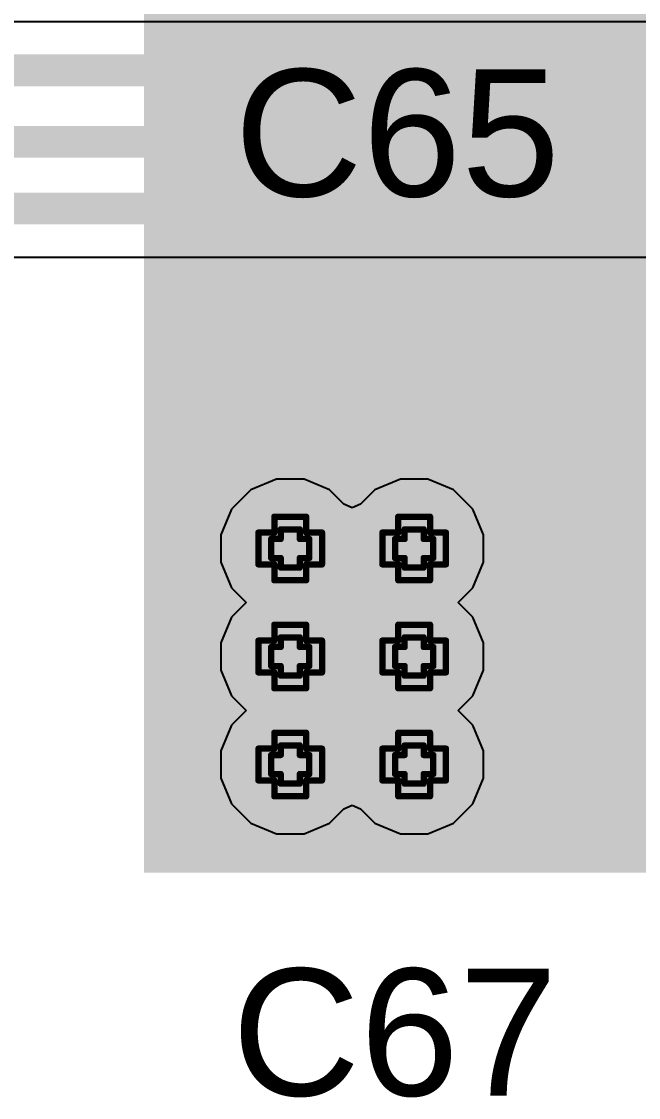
# Model space of a CAD drawing. Header units: inches. Extents: x -4 to 5258, y -4 to 5281.
# Drawn here: x 75.71 to 80.64, y 59.42 to 68.02 of the extents above; entities that cross this region are included whole.
import ezdxf

# ---------------------------------------------------------------- set-up
doc = ezdxf.new("R2010")
doc.units = ezdxf.units.IN
for name, color, linetype in [('Bottom Layer', 5, 'Continuous'), ('Bottom Solder', 6, 'Continuous'), ('Drill Drawing', 1, 'Continuous'), ('Layer 1', 16, 'Continuous'), ('Layer 2', 76, 'Continuous'), ('Top Layer', 1, 'Continuous'), ('Top Overlay', 2, 'Continuous'), ('Top Paste', 8, 'Continuous'), ('Top Solder', 216, 'Continuous'), ('Via Holes', 16, 'Continuous')]:
    doc.layers.add(name, color=color, linetype=linetype)
doc.styles.add('Arial', font='', dxfattribs={"height": 0.2})
doc.styles.get('Arial').set_extended_font_data('Arial')

# ---------------------------------------------------------------- blocks, each defined once
blk = doc.blocks.new('SVZ1VM101E09E00RAXXX_244')
at = {"layer": 'Top Layer'}
blk.add_hatch(color=1, dxfattribs=at).paths.add_polyline_path([(0.92, 0.6), (4.42, 0.6), (4.42, -0.6), (0.92, -0.6)])
at = {"layer": 'Top Paste'}
blk.add_hatch(color=8, dxfattribs=at).paths.add_polyline_path([(0.92, 0.6), (4.42, 0.6), (4.42, -0.6), (0.92, -0.6)])
at = {"layer": 'Top Solder'}
blk.add_hatch(color=216, dxfattribs=at).paths.add_polyline_path([(0.8692, 0.6508), (4.4708, 0.6508), (4.4708, -0.6508), (0.8692, -0.6508)])

msp = doc.modelspace()

# ---------------------------------------------------------------- hatches: boundary and pattern name
at = {"layer": 'Bottom Layer'}
h = msp.add_hatch(color=5, dxfattribs=at)
edge = h.paths.add_edge_path()
edge.add_arc((77.8594, 63.8065), 0.3, 0, 360)
h = msp.add_hatch(color=5, dxfattribs=at)
edge = h.paths.add_edge_path()
edge.add_arc((78.85, 63.8065), 0.3, 0, 360)
h = msp.add_hatch(color=5, dxfattribs=at)
edge = h.paths.add_edge_path()
edge.add_arc((77.8594, 62.9429), 0.3, 0, 360)
h = msp.add_hatch(color=5, dxfattribs=at)
edge = h.paths.add_edge_path()
edge.add_arc((78.85, 62.9429), 0.3, 0, 360)
h = msp.add_hatch(color=5, dxfattribs=at)
edge = h.paths.add_edge_path()
edge.add_arc((77.8594, 62.0793), 0.3, 0, 360)
h = msp.add_hatch(color=5, dxfattribs=at)
edge = h.paths.add_edge_path()
edge.add_arc((78.85, 62.0793), 0.3, 0, 360)
at = {"layer": 'Bottom Solder'}
h = msp.add_hatch(color=6, dxfattribs=at)
edge = h.paths.add_edge_path()
edge.add_arc((77.8594, 63.8065), 0.4016, 0, 360)
h = msp.add_hatch(color=6, dxfattribs=at)
edge = h.paths.add_edge_path()
edge.add_arc((78.85, 63.8065), 0.4016, 0, 360)
h = msp.add_hatch(color=6, dxfattribs=at)
edge = h.paths.add_edge_path()
edge.add_arc((77.8594, 62.9429), 0.4016, 0, 360)
h = msp.add_hatch(color=6, dxfattribs=at)
edge = h.paths.add_edge_path()
edge.add_arc((78.85, 62.9429), 0.4016, 0, 360)
h = msp.add_hatch(color=6, dxfattribs=at)
edge = h.paths.add_edge_path()
edge.add_arc((77.8594, 62.0793), 0.4016, 0, 360)
h = msp.add_hatch(color=6, dxfattribs=at)
edge = h.paths.add_edge_path()
edge.add_arc((78.85, 62.0793), 0.4016, 0, 360)
at = {"layer": 'Layer 1'}
h = msp.add_hatch(color=16, dxfattribs=at)
edge = h.paths.add_edge_path()
edge.add_arc((77.8594, 63.8065), 0.3, 0, 360)
h = msp.add_hatch(color=16, dxfattribs=at)
edge = h.paths.add_edge_path()
edge.add_arc((78.85, 63.8065), 0.3, 0, 360)
h = msp.add_hatch(color=16, dxfattribs=at)
edge = h.paths.add_edge_path()
edge.add_arc((77.8594, 62.9429), 0.3, 0, 360)
h = msp.add_hatch(color=16, dxfattribs=at)
edge = h.paths.add_edge_path()
edge.add_arc((78.85, 62.9429), 0.3, 0, 360)
h = msp.add_hatch(color=16, dxfattribs=at)
edge = h.paths.add_edge_path()
edge.add_arc((77.8594, 62.0793), 0.3, 0, 360)
h = msp.add_hatch(color=16, dxfattribs=at)
edge = h.paths.add_edge_path()
edge.add_arc((78.85, 62.0793), 0.3, 0, 360)
at = {"layer": 'Layer 2'}
h = msp.add_hatch(color=76, dxfattribs=at)
edge = h.paths.add_edge_path()
edge.add_arc((77.8594, 63.8065), 0.3, 0, 360)
h = msp.add_hatch(color=76, dxfattribs=at)
edge = h.paths.add_edge_path()
edge.add_arc((78.85, 63.8065), 0.3, 0, 360)
h = msp.add_hatch(color=76, dxfattribs=at)
edge = h.paths.add_edge_path()
edge.add_arc((77.8594, 62.9429), 0.3, 0, 360)
h = msp.add_hatch(color=76, dxfattribs=at)
edge = h.paths.add_edge_path()
edge.add_arc((78.85, 62.9429), 0.3, 0, 360)
h = msp.add_hatch(color=76, dxfattribs=at)
edge = h.paths.add_edge_path()
edge.add_arc((77.8594, 62.0793), 0.3, 0, 360)
h = msp.add_hatch(color=76, dxfattribs=at)
edge = h.paths.add_edge_path()
edge.add_arc((78.85, 62.0793), 0.3, 0, 360)
at = {"layer": 'Top Layer'}
msp.add_hatch(color=1, dxfattribs=at).paths.add_polyline_path([(76.691, 61.2157), (83.8594, 61.2157), (83.8594, 70.5349), (76.691, 70.5349)])
h = msp.add_hatch(color=1, dxfattribs=at)
edge = h.paths.add_edge_path()
edge.add_arc((77.8594, 63.8065), 0.3, 0, 360)
h = msp.add_hatch(color=1, dxfattribs=at)
edge = h.paths.add_edge_path()
edge.add_arc((78.85, 63.8065), 0.3, 0, 360)
h = msp.add_hatch(color=1, dxfattribs=at)
edge = h.paths.add_edge_path()
edge.add_arc((77.8594, 62.9429), 0.3, 0, 360)
h = msp.add_hatch(color=1, dxfattribs=at)
edge = h.paths.add_edge_path()
edge.add_arc((78.85, 62.9429), 0.3, 0, 360)
h = msp.add_hatch(color=1, dxfattribs=at)
edge = h.paths.add_edge_path()
edge.add_arc((77.8594, 62.0793), 0.3, 0, 360)
h = msp.add_hatch(color=1, dxfattribs=at)
edge = h.paths.add_edge_path()
edge.add_arc((78.85, 62.0793), 0.3, 0, 360)
at = {"layer": 'Top Solder'}
h = msp.add_hatch(color=216, dxfattribs=at)
edge = h.paths.add_edge_path()
edge.add_arc((77.8594, 63.8065), 0.4016, 0, 360)
h = msp.add_hatch(color=216, dxfattribs=at)
edge = h.paths.add_edge_path()
edge.add_arc((78.85, 63.8065), 0.4016, 0, 360)
h = msp.add_hatch(color=216, dxfattribs=at)
edge = h.paths.add_edge_path()
edge.add_arc((77.8594, 62.9429), 0.4016, 0, 360)
h = msp.add_hatch(color=216, dxfattribs=at)
edge = h.paths.add_edge_path()
edge.add_arc((78.85, 62.9429), 0.4016, 0, 360)
h = msp.add_hatch(color=216, dxfattribs=at)
edge = h.paths.add_edge_path()
edge.add_arc((77.8594, 62.0793), 0.4016, 0, 360)
h = msp.add_hatch(color=216, dxfattribs=at)
edge = h.paths.add_edge_path()
edge.add_arc((78.85, 62.0793), 0.4016, 0, 360)
at = {"layer": 'Via Holes'}
h = msp.add_hatch(color=7, dxfattribs=at)
edge = h.paths.add_edge_path()
edge.add_arc((77.8594, 63.8065), 0.15, 0, 360)
h = msp.add_hatch(color=7, dxfattribs=at)
edge = h.paths.add_edge_path()
edge.add_arc((78.85, 63.8065), 0.15, 0, 360)
h = msp.add_hatch(color=7, dxfattribs=at)
edge = h.paths.add_edge_path()
edge.add_arc((77.8594, 62.9429), 0.15, 0, 360)
h = msp.add_hatch(color=7, dxfattribs=at)
edge = h.paths.add_edge_path()
edge.add_arc((78.85, 62.9429), 0.15, 0, 360)
h = msp.add_hatch(color=7, dxfattribs=at)
edge = h.paths.add_edge_path()
edge.add_arc((77.8594, 62.0793), 0.15, 0, 360)
h = msp.add_hatch(color=7, dxfattribs=at)
edge = h.paths.add_edge_path()
edge.add_arc((78.85, 62.0793), 0.15, 0, 360)

# ---------------------------------------------------------------- linework, layer by layer
at = {"layer": 'Drill Drawing'}
for points in [[(77.7324, 63.9335, 0.0508, 0.0508, 0), (77.7324, 64.0605, 0.0508, 0.0508, 0)], [(77.7324, 64.0605, 0.0508, 0.0508, 0), (77.9864, 64.0605, 0.0508, 0.0508, 0)], [(77.9864, 63.9335, 0.0508, 0.0508, 0), (77.9864, 64.0605, 0.0508, 0.0508, 0)], [(78.723, 63.9335, 0.0508, 0.0508, 0), (78.723, 64.0605, 0.0508, 0.0508, 0)], [(78.723, 64.0605, 0.0508, 0.0508, 0), (78.977, 64.0605, 0.0508, 0.0508, 0)], [(78.977, 63.9335, 0.0508, 0.0508, 0), (78.977, 64.0605, 0.0508, 0.0508, 0)], [(77.6054, 63.6795, 0.0508, 0.0508, 0), (77.6054, 63.9335, 0.0508, 0.0508, 0)], [(77.6054, 63.9335, 0.0508, 0.0508, 0), (77.7324, 63.9335, 0.0508, 0.0508, 0)], [(77.7832, 63.8827, 0.0508, 0.0508, 0), (77.7832, 63.9589, 0.0508, 0.0508, 0)], [(77.7832, 63.9589, 0.0508, 0.0508, 0), (77.9356, 63.9589, 0.0508, 0.0508, 0)], [(77.9356, 63.8827, 0.0508, 0.0508, 0), (77.9356, 63.9589, 0.0508, 0.0508, 0)], [(77.9864, 63.9335, 0.0508, 0.0508, 0), (78.1134, 63.9335, 0.0508, 0.0508, 0)], [(78.1134, 63.6795, 0.0508, 0.0508, 0), (78.1134, 63.9335, 0.0508, 0.0508, 0)], [(78.596, 63.6795, 0.0508, 0.0508, 0), (78.596, 63.9335, 0.0508, 0.0508, 0)], [(78.596, 63.9335, 0.0508, 0.0508, 0), (78.723, 63.9335, 0.0508, 0.0508, 0)], [(78.7738, 63.8827, 0.0508, 0.0508, 0), (78.7738, 63.9589, 0.0508, 0.0508, 0)], [(78.7738, 63.9589, 0.0508, 0.0508, 0), (78.9262, 63.9589, 0.0508, 0.0508, 0)], [(78.9262, 63.8827, 0.0508, 0.0508, 0), (78.9262, 63.9589, 0.0508, 0.0508, 0)], [(78.977, 63.9335, 0.0508, 0.0508, 0), (79.104, 63.9335, 0.0508, 0.0508, 0)], [(79.104, 63.6795, 0.0508, 0.0508, 0), (79.104, 63.9335, 0.0508, 0.0508, 0)], [(77.707, 63.7303, 0.0508, 0.0508, 0), (77.707, 63.8827, 0.0508, 0.0508, 0)], [(77.707, 63.8827, 0.0508, 0.0508, 0), (77.7832, 63.8827, 0.0508, 0.0508, 0)], [(77.9356, 63.8827, 0.0508, 0.0508, 0), (78.0118, 63.8827, 0.0508, 0.0508, 0)], [(78.0118, 63.7303, 0.0508, 0.0508, 0), (78.0118, 63.8827, 0.0508, 0.0508, 0)], [(78.6976, 63.7303, 0.0508, 0.0508, 0), (78.6976, 63.8827, 0.0508, 0.0508, 0)], [(78.6976, 63.8827, 0.0508, 0.0508, 0), (78.7738, 63.8827, 0.0508, 0.0508, 0)], [(78.9262, 63.8827, 0.0508, 0.0508, 0), (79.0024, 63.8827, 0.0508, 0.0508, 0)], [(79.0024, 63.7303, 0.0508, 0.0508, 0), (79.0024, 63.8827, 0.0508, 0.0508, 0)], [(77.707, 63.7303, 0.0508, 0.0508, 0), (77.7832, 63.7303, 0.0508, 0.0508, 0)], [(77.7832, 63.6541, 0.0508, 0.0508, 0), (77.7832, 63.7303, 0.0508, 0.0508, 0)], [(77.9356, 63.7303, 0.0508, 0.0508, 0), (78.0118, 63.7303, 0.0508, 0.0508, 0)], [(77.9356, 63.6541, 0.0508, 0.0508, 0), (77.9356, 63.7303, 0.0508, 0.0508, 0)], [(78.6976, 63.7303, 0.0508, 0.0508, 0), (78.7738, 63.7303, 0.0508, 0.0508, 0)], [(78.7738, 63.6541, 0.0508, 0.0508, 0), (78.7738, 63.7303, 0.0508, 0.0508, 0)], [(78.9262, 63.7303, 0.0508, 0.0508, 0), (79.0024, 63.7303, 0.0508, 0.0508, 0)], [(78.9262, 63.6541, 0.0508, 0.0508, 0), (78.9262, 63.7303, 0.0508, 0.0508, 0)], [(77.6054, 63.6795, 0.0508, 0.0508, 0), (77.7324, 63.6795, 0.0508, 0.0508, 0)], [(77.7324, 63.5525, 0.0508, 0.0508, 0), (77.7324, 63.6795, 0.0508, 0.0508, 0)], [(77.7832, 63.6541, 0.0508, 0.0508, 0), (77.9356, 63.6541, 0.0508, 0.0508, 0)], [(77.9864, 63.6795, 0.0508, 0.0508, 0), (78.1134, 63.6795, 0.0508, 0.0508, 0)], [(77.9864, 63.5525, 0.0508, 0.0508, 0), (77.9864, 63.6795, 0.0508, 0.0508, 0)], [(78.596, 63.6795, 0.0508, 0.0508, 0), (78.723, 63.6795, 0.0508, 0.0508, 0)], [(78.723, 63.5525, 0.0508, 0.0508, 0), (78.723, 63.6795, 0.0508, 0.0508, 0)], [(78.7738, 63.6541, 0.0508, 0.0508, 0), (78.9262, 63.6541, 0.0508, 0.0508, 0)], [(78.977, 63.6795, 0.0508, 0.0508, 0), (79.104, 63.6795, 0.0508, 0.0508, 0)], [(78.977, 63.5525, 0.0508, 0.0508, 0), (78.977, 63.6795, 0.0508, 0.0508, 0)], [(77.7324, 63.5525, 0.0508, 0.0508, 0), (77.9864, 63.5525, 0.0508, 0.0508, 0)], [(78.723, 63.5525, 0.0508, 0.0508, 0), (78.977, 63.5525, 0.0508, 0.0508, 0)], [(77.7324, 63.0699, 0.0508, 0.0508, 0), (77.7324, 63.1969, 0.0508, 0.0508, 0)], [(77.7324, 63.1969, 0.0508, 0.0508, 0), (77.9864, 63.1969, 0.0508, 0.0508, 0)], [(77.9864, 63.0699, 0.0508, 0.0508, 0), (77.9864, 63.1969, 0.0508, 0.0508, 0)], [(78.723, 63.0699, 0.0508, 0.0508, 0), (78.723, 63.1969, 0.0508, 0.0508, 0)], [(78.723, 63.1969, 0.0508, 0.0508, 0), (78.977, 63.1969, 0.0508, 0.0508, 0)], [(78.977, 63.0699, 0.0508, 0.0508, 0), (78.977, 63.1969, 0.0508, 0.0508, 0)], [(77.6054, 62.8159, 0.0508, 0.0508, 0), (77.6054, 63.0699, 0.0508, 0.0508, 0)], [(77.6054, 63.0699, 0.0508, 0.0508, 0), (77.7324, 63.0699, 0.0508, 0.0508, 0)], [(77.7832, 63.0191, 0.0508, 0.0508, 0), (77.7832, 63.0953, 0.0508, 0.0508, 0)], [(77.7832, 63.0953, 0.0508, 0.0508, 0), (77.9356, 63.0953, 0.0508, 0.0508, 0)], [(77.9356, 63.0191, 0.0508, 0.0508, 0), (77.9356, 63.0953, 0.0508, 0.0508, 0)], [(77.9864, 63.0699, 0.0508, 0.0508, 0), (78.1134, 63.0699, 0.0508, 0.0508, 0)], [(78.1134, 62.8159, 0.0508, 0.0508, 0), (78.1134, 63.0699, 0.0508, 0.0508, 0)], [(78.596, 62.8159, 0.0508, 0.0508, 0), (78.596, 63.0699, 0.0508, 0.0508, 0)], [(78.596, 63.0699, 0.0508, 0.0508, 0), (78.723, 63.0699, 0.0508, 0.0508, 0)], [(78.7738, 63.0191, 0.0508, 0.0508, 0), (78.7738, 63.0953, 0.0508, 0.0508, 0)], [(78.7738, 63.0953, 0.0508, 0.0508, 0), (78.9262, 63.0953, 0.0508, 0.0508, 0)], [(78.9262, 63.0191, 0.0508, 0.0508, 0), (78.9262, 63.0953, 0.0508, 0.0508, 0)], [(78.977, 63.0699, 0.0508, 0.0508, 0), (79.104, 63.0699, 0.0508, 0.0508, 0)], [(79.104, 62.8159, 0.0508, 0.0508, 0), (79.104, 63.0699, 0.0508, 0.0508, 0)], [(77.707, 62.8667, 0.0508, 0.0508, 0), (77.707, 63.0191, 0.0508, 0.0508, 0)], [(77.707, 63.0191, 0.0508, 0.0508, 0), (77.7832, 63.0191, 0.0508, 0.0508, 0)], [(77.9356, 63.0191, 0.0508, 0.0508, 0), (78.0118, 63.0191, 0.0508, 0.0508, 0)], [(78.0118, 62.8667, 0.0508, 0.0508, 0), (78.0118, 63.0191, 0.0508, 0.0508, 0)], [(78.6976, 62.8667, 0.0508, 0.0508, 0), (78.6976, 63.0191, 0.0508, 0.0508, 0)], [(78.6976, 63.0191, 0.0508, 0.0508, 0), (78.7738, 63.0191, 0.0508, 0.0508, 0)], [(78.9262, 63.0191, 0.0508, 0.0508, 0), (79.0024, 63.0191, 0.0508, 0.0508, 0)], [(79.0024, 62.8667, 0.0508, 0.0508, 0), (79.0024, 63.0191, 0.0508, 0.0508, 0)], [(77.707, 62.8667, 0.0508, 0.0508, 0), (77.7832, 62.8667, 0.0508, 0.0508, 0)], [(77.7832, 62.7905, 0.0508, 0.0508, 0), (77.7832, 62.8667, 0.0508, 0.0508, 0)], [(77.9356, 62.8667, 0.0508, 0.0508, 0), (78.0118, 62.8667, 0.0508, 0.0508, 0)], [(77.9356, 62.7905, 0.0508, 0.0508, 0), (77.9356, 62.8667, 0.0508, 0.0508, 0)], [(78.6976, 62.8667, 0.0508, 0.0508, 0), (78.7738, 62.8667, 0.0508, 0.0508, 0)], [(78.7738, 62.7905, 0.0508, 0.0508, 0), (78.7738, 62.8667, 0.0508, 0.0508, 0)], [(78.9262, 62.8667, 0.0508, 0.0508, 0), (79.0024, 62.8667, 0.0508, 0.0508, 0)], [(78.9262, 62.7905, 0.0508, 0.0508, 0), (78.9262, 62.8667, 0.0508, 0.0508, 0)], [(77.6054, 62.8159, 0.0508, 0.0508, 0), (77.7324, 62.8159, 0.0508, 0.0508, 0)], [(77.7324, 62.6889, 0.0508, 0.0508, 0), (77.7324, 62.8159, 0.0508, 0.0508, 0)], [(77.7832, 62.7905, 0.0508, 0.0508, 0), (77.9356, 62.7905, 0.0508, 0.0508, 0)], [(77.9864, 62.8159, 0.0508, 0.0508, 0), (78.1134, 62.8159, 0.0508, 0.0508, 0)], [(77.9864, 62.6889, 0.0508, 0.0508, 0), (77.9864, 62.8159, 0.0508, 0.0508, 0)], [(78.596, 62.8159, 0.0508, 0.0508, 0), (78.723, 62.8159, 0.0508, 0.0508, 0)], [(78.723, 62.6889, 0.0508, 0.0508, 0), (78.723, 62.8159, 0.0508, 0.0508, 0)], [(78.7738, 62.7905, 0.0508, 0.0508, 0), (78.9262, 62.7905, 0.0508, 0.0508, 0)], [(78.977, 62.8159, 0.0508, 0.0508, 0), (79.104, 62.8159, 0.0508, 0.0508, 0)], [(78.977, 62.6889, 0.0508, 0.0508, 0), (78.977, 62.8159, 0.0508, 0.0508, 0)], [(77.7324, 62.6889, 0.0508, 0.0508, 0), (77.9864, 62.6889, 0.0508, 0.0508, 0)], [(78.723, 62.6889, 0.0508, 0.0508, 0), (78.977, 62.6889, 0.0508, 0.0508, 0)], [(77.7324, 62.2063, 0.0508, 0.0508, 0), (77.7324, 62.3333, 0.0508, 0.0508, 0)], [(77.7324, 62.3333, 0.0508, 0.0508, 0), (77.9864, 62.3333, 0.0508, 0.0508, 0)], [(77.9864, 62.2063, 0.0508, 0.0508, 0), (77.9864, 62.3333, 0.0508, 0.0508, 0)], [(78.723, 62.2063, 0.0508, 0.0508, 0), (78.723, 62.3333, 0.0508, 0.0508, 0)], [(78.723, 62.3333, 0.0508, 0.0508, 0), (78.977, 62.3333, 0.0508, 0.0508, 0)], [(78.977, 62.2063, 0.0508, 0.0508, 0), (78.977, 62.3333, 0.0508, 0.0508, 0)], [(77.6054, 61.9523, 0.0508, 0.0508, 0), (77.6054, 62.2063, 0.0508, 0.0508, 0)], [(77.6054, 62.2063, 0.0508, 0.0508, 0), (77.7324, 62.2063, 0.0508, 0.0508, 0)], [(77.7832, 62.1555, 0.0508, 0.0508, 0), (77.7832, 62.2317, 0.0508, 0.0508, 0)], [(77.7832, 62.2317, 0.0508, 0.0508, 0), (77.9356, 62.2317, 0.0508, 0.0508, 0)], [(77.9356, 62.1555, 0.0508, 0.0508, 0), (77.9356, 62.2317, 0.0508, 0.0508, 0)], [(77.9864, 62.2063, 0.0508, 0.0508, 0), (78.1134, 62.2063, 0.0508, 0.0508, 0)], [(78.1134, 61.9523, 0.0508, 0.0508, 0), (78.1134, 62.2063, 0.0508, 0.0508, 0)], [(78.596, 61.9523, 0.0508, 0.0508, 0), (78.596, 62.2063, 0.0508, 0.0508, 0)], [(78.596, 62.2063, 0.0508, 0.0508, 0), (78.723, 62.2063, 0.0508, 0.0508, 0)], [(78.7738, 62.1555, 0.0508, 0.0508, 0), (78.7738, 62.2317, 0.0508, 0.0508, 0)], [(78.7738, 62.2317, 0.0508, 0.0508, 0), (78.9262, 62.2317, 0.0508, 0.0508, 0)], [(78.9262, 62.1555, 0.0508, 0.0508, 0), (78.9262, 62.2317, 0.0508, 0.0508, 0)], [(78.977, 62.2063, 0.0508, 0.0508, 0), (79.104, 62.2063, 0.0508, 0.0508, 0)], [(79.104, 61.9523, 0.0508, 0.0508, 0), (79.104, 62.2063, 0.0508, 0.0508, 0)], [(77.707, 62.0031, 0.0508, 0.0508, 0), (77.707, 62.1555, 0.0508, 0.0508, 0)], [(77.707, 62.1555, 0.0508, 0.0508, 0), (77.7832, 62.1555, 0.0508, 0.0508, 0)], [(77.9356, 62.1555, 0.0508, 0.0508, 0), (78.0118, 62.1555, 0.0508, 0.0508, 0)], [(78.0118, 62.0031, 0.0508, 0.0508, 0), (78.0118, 62.1555, 0.0508, 0.0508, 0)], [(78.6976, 62.0031, 0.0508, 0.0508, 0), (78.6976, 62.1555, 0.0508, 0.0508, 0)], [(78.6976, 62.1555, 0.0508, 0.0508, 0), (78.7738, 62.1555, 0.0508, 0.0508, 0)], [(78.9262, 62.1555, 0.0508, 0.0508, 0), (79.0024, 62.1555, 0.0508, 0.0508, 0)], [(79.0024, 62.0031, 0.0508, 0.0508, 0), (79.0024, 62.1555, 0.0508, 0.0508, 0)], [(77.707, 62.0031, 0.0508, 0.0508, 0), (77.7832, 62.0031, 0.0508, 0.0508, 0)], [(77.7832, 61.9269, 0.0508, 0.0508, 0), (77.7832, 62.0031, 0.0508, 0.0508, 0)], [(77.9356, 62.0031, 0.0508, 0.0508, 0), (78.0118, 62.0031, 0.0508, 0.0508, 0)], [(77.9356, 61.9269, 0.0508, 0.0508, 0), (77.9356, 62.0031, 0.0508, 0.0508, 0)], [(78.6976, 62.0031, 0.0508, 0.0508, 0), (78.7738, 62.0031, 0.0508, 0.0508, 0)], [(78.7738, 61.9269, 0.0508, 0.0508, 0), (78.7738, 62.0031, 0.0508, 0.0508, 0)], [(78.9262, 62.0031, 0.0508, 0.0508, 0), (79.0024, 62.0031, 0.0508, 0.0508, 0)], [(78.9262, 61.9269, 0.0508, 0.0508, 0), (78.9262, 62.0031, 0.0508, 0.0508, 0)], [(77.6054, 61.9523, 0.0508, 0.0508, 0), (77.7324, 61.9523, 0.0508, 0.0508, 0)], [(77.7324, 61.8253, 0.0508, 0.0508, 0), (77.7324, 61.9523, 0.0508, 0.0508, 0)], [(77.7832, 61.9269, 0.0508, 0.0508, 0), (77.9356, 61.9269, 0.0508, 0.0508, 0)], [(77.9864, 61.9523, 0.0508, 0.0508, 0), (78.1134, 61.9523, 0.0508, 0.0508, 0)], [(77.9864, 61.8253, 0.0508, 0.0508, 0), (77.9864, 61.9523, 0.0508, 0.0508, 0)], [(78.596, 61.9523, 0.0508, 0.0508, 0), (78.723, 61.9523, 0.0508, 0.0508, 0)], [(78.723, 61.8253, 0.0508, 0.0508, 0), (78.723, 61.9523, 0.0508, 0.0508, 0)], [(78.7738, 61.9269, 0.0508, 0.0508, 0), (78.9262, 61.9269, 0.0508, 0.0508, 0)], [(78.977, 61.9523, 0.0508, 0.0508, 0), (79.104, 61.9523, 0.0508, 0.0508, 0)], [(78.977, 61.8253, 0.0508, 0.0508, 0), (78.977, 61.9523, 0.0508, 0.0508, 0)], [(77.7324, 61.8253, 0.0508, 0.0508, 0), (77.9864, 61.8253, 0.0508, 0.0508, 0)], [(78.723, 61.8253, 0.0508, 0.0508, 0), (78.977, 61.8253, 0.0508, 0.0508, 0)]]:
    msp.add_lwpolyline(points, format="xyseb", dxfattribs=at)
for points in [[(77.7197, 64.0605, 0.0254, 0.0254, 1), (77.7451, 64.0605, 0.0254, 0.0254, 1)], [(77.7197, 64.0605, 0.0254, 0.0254, 1), (77.7451, 64.0605, 0.0254, 0.0254, 1)], [(77.9737, 64.0605, 0.0254, 0.0254, 1), (77.9991, 64.0605, 0.0254, 0.0254, 1)], [(77.9737, 64.0605, 0.0254, 0.0254, 1), (77.9991, 64.0605, 0.0254, 0.0254, 1)], [(78.7103, 64.0605, 0.0254, 0.0254, 1), (78.7357, 64.0605, 0.0254, 0.0254, 1)], [(78.7103, 64.0605, 0.0254, 0.0254, 1), (78.7357, 64.0605, 0.0254, 0.0254, 1)], [(78.9643, 64.0605, 0.0254, 0.0254, 1), (78.9897, 64.0605, 0.0254, 0.0254, 1)], [(78.9643, 64.0605, 0.0254, 0.0254, 1), (78.9897, 64.0605, 0.0254, 0.0254, 1)], [(77.5927, 63.9335, 0.0254, 0.0254, 1), (77.6181, 63.9335, 0.0254, 0.0254, 1)], [(77.5927, 63.9335, 0.0254, 0.0254, 1), (77.6181, 63.9335, 0.0254, 0.0254, 1)], [(77.7197, 63.9335, 0.0254, 0.0254, 1), (77.7451, 63.9335, 0.0254, 0.0254, 1)], [(77.7197, 63.9335, 0.0254, 0.0254, 1), (77.7451, 63.9335, 0.0254, 0.0254, 1)], [(77.7705, 63.9589, 0.0254, 0.0254, 1), (77.7959, 63.9589, 0.0254, 0.0254, 1)], [(77.7705, 63.9589, 0.0254, 0.0254, 1), (77.7959, 63.9589, 0.0254, 0.0254, 1)], [(77.9229, 63.9589, 0.0254, 0.0254, 1), (77.9483, 63.9589, 0.0254, 0.0254, 1)], [(77.9229, 63.9589, 0.0254, 0.0254, 1), (77.9483, 63.9589, 0.0254, 0.0254, 1)], [(77.9737, 63.9335, 0.0254, 0.0254, 1), (77.9991, 63.9335, 0.0254, 0.0254, 1)], [(77.9737, 63.9335, 0.0254, 0.0254, 1), (77.9991, 63.9335, 0.0254, 0.0254, 1)], [(78.1007, 63.9335, 0.0254, 0.0254, 1), (78.1261, 63.9335, 0.0254, 0.0254, 1)], [(78.1007, 63.9335, 0.0254, 0.0254, 1), (78.1261, 63.9335, 0.0254, 0.0254, 1)], [(78.5833, 63.9335, 0.0254, 0.0254, 1), (78.6087, 63.9335, 0.0254, 0.0254, 1)], [(78.5833, 63.9335, 0.0254, 0.0254, 1), (78.6087, 63.9335, 0.0254, 0.0254, 1)], [(78.7103, 63.9335, 0.0254, 0.0254, 1), (78.7357, 63.9335, 0.0254, 0.0254, 1)], [(78.7103, 63.9335, 0.0254, 0.0254, 1), (78.7357, 63.9335, 0.0254, 0.0254, 1)], [(78.7611, 63.9589, 0.0254, 0.0254, 1), (78.7865, 63.9589, 0.0254, 0.0254, 1)], [(78.7611, 63.9589, 0.0254, 0.0254, 1), (78.7865, 63.9589, 0.0254, 0.0254, 1)], [(78.9135, 63.9589, 0.0254, 0.0254, 1), (78.9389, 63.9589, 0.0254, 0.0254, 1)], [(78.9135, 63.9589, 0.0254, 0.0254, 1), (78.9389, 63.9589, 0.0254, 0.0254, 1)], [(78.9643, 63.9335, 0.0254, 0.0254, 1), (78.9897, 63.9335, 0.0254, 0.0254, 1)], [(78.9643, 63.9335, 0.0254, 0.0254, 1), (78.9897, 63.9335, 0.0254, 0.0254, 1)], [(79.0913, 63.9335, 0.0254, 0.0254, 1), (79.1167, 63.9335, 0.0254, 0.0254, 1)], [(79.0913, 63.9335, 0.0254, 0.0254, 1), (79.1167, 63.9335, 0.0254, 0.0254, 1)], [(77.6943, 63.8827, 0.0254, 0.0254, 1), (77.7197, 63.8827, 0.0254, 0.0254, 1)], [(77.6943, 63.8827, 0.0254, 0.0254, 1), (77.7197, 63.8827, 0.0254, 0.0254, 1)], [(77.7705, 63.8827, 0.0254, 0.0254, 1), (77.7959, 63.8827, 0.0254, 0.0254, 1)], [(77.7705, 63.8827, 0.0254, 0.0254, 1), (77.7959, 63.8827, 0.0254, 0.0254, 1)], [(77.9229, 63.8827, 0.0254, 0.0254, 1), (77.9483, 63.8827, 0.0254, 0.0254, 1)], [(77.9229, 63.8827, 0.0254, 0.0254, 1), (77.9483, 63.8827, 0.0254, 0.0254, 1)], [(77.9991, 63.8827, 0.0254, 0.0254, 1), (78.0245, 63.8827, 0.0254, 0.0254, 1)], [(77.9991, 63.8827, 0.0254, 0.0254, 1), (78.0245, 63.8827, 0.0254, 0.0254, 1)], [(78.6849, 63.8827, 0.0254, 0.0254, 1), (78.7103, 63.8827, 0.0254, 0.0254, 1)], [(78.6849, 63.8827, 0.0254, 0.0254, 1), (78.7103, 63.8827, 0.0254, 0.0254, 1)], [(78.7611, 63.8827, 0.0254, 0.0254, 1), (78.7865, 63.8827, 0.0254, 0.0254, 1)], [(78.7611, 63.8827, 0.0254, 0.0254, 1), (78.7865, 63.8827, 0.0254, 0.0254, 1)], [(78.9135, 63.8827, 0.0254, 0.0254, 1), (78.9389, 63.8827, 0.0254, 0.0254, 1)], [(78.9135, 63.8827, 0.0254, 0.0254, 1), (78.9389, 63.8827, 0.0254, 0.0254, 1)], [(78.9897, 63.8827, 0.0254, 0.0254, 1), (79.0151, 63.8827, 0.0254, 0.0254, 1)], [(78.9897, 63.8827, 0.0254, 0.0254, 1), (79.0151, 63.8827, 0.0254, 0.0254, 1)], [(77.6943, 63.7303, 0.0254, 0.0254, 1), (77.7197, 63.7303, 0.0254, 0.0254, 1)], [(77.6943, 63.7303, 0.0254, 0.0254, 1), (77.7197, 63.7303, 0.0254, 0.0254, 1)], [(77.7705, 63.7303, 0.0254, 0.0254, 1), (77.7959, 63.7303, 0.0254, 0.0254, 1)], [(77.7705, 63.7303, 0.0254, 0.0254, 1), (77.7959, 63.7303, 0.0254, 0.0254, 1)], [(77.9229, 63.7303, 0.0254, 0.0254, 1), (77.9483, 63.7303, 0.0254, 0.0254, 1)], [(77.9229, 63.7303, 0.0254, 0.0254, 1), (77.9483, 63.7303, 0.0254, 0.0254, 1)], [(77.9991, 63.7303, 0.0254, 0.0254, 1), (78.0245, 63.7303, 0.0254, 0.0254, 1)], [(77.9991, 63.7303, 0.0254, 0.0254, 1), (78.0245, 63.7303, 0.0254, 0.0254, 1)], [(78.6849, 63.7303, 0.0254, 0.0254, 1), (78.7103, 63.7303, 0.0254, 0.0254, 1)], [(78.6849, 63.7303, 0.0254, 0.0254, 1), (78.7103, 63.7303, 0.0254, 0.0254, 1)], [(78.7611, 63.7303, 0.0254, 0.0254, 1), (78.7865, 63.7303, 0.0254, 0.0254, 1)], [(78.7611, 63.7303, 0.0254, 0.0254, 1), (78.7865, 63.7303, 0.0254, 0.0254, 1)], [(78.9135, 63.7303, 0.0254, 0.0254, 1), (78.9389, 63.7303, 0.0254, 0.0254, 1)], [(78.9135, 63.7303, 0.0254, 0.0254, 1), (78.9389, 63.7303, 0.0254, 0.0254, 1)], [(78.9897, 63.7303, 0.0254, 0.0254, 1), (79.0151, 63.7303, 0.0254, 0.0254, 1)], [(78.9897, 63.7303, 0.0254, 0.0254, 1), (79.0151, 63.7303, 0.0254, 0.0254, 1)], [(77.5927, 63.6795, 0.0254, 0.0254, 1), (77.6181, 63.6795, 0.0254, 0.0254, 1)], [(77.5927, 63.6795, 0.0254, 0.0254, 1), (77.6181, 63.6795, 0.0254, 0.0254, 1)], [(77.7197, 63.6795, 0.0254, 0.0254, 1), (77.7451, 63.6795, 0.0254, 0.0254, 1)], [(77.7197, 63.6795, 0.0254, 0.0254, 1), (77.7451, 63.6795, 0.0254, 0.0254, 1)], [(77.7705, 63.6541, 0.0254, 0.0254, 1), (77.7959, 63.6541, 0.0254, 0.0254, 1)], [(77.7705, 63.6541, 0.0254, 0.0254, 1), (77.7959, 63.6541, 0.0254, 0.0254, 1)], [(77.9229, 63.6541, 0.0254, 0.0254, 1), (77.9483, 63.6541, 0.0254, 0.0254, 1)], [(77.9229, 63.6541, 0.0254, 0.0254, 1), (77.9483, 63.6541, 0.0254, 0.0254, 1)], [(77.9737, 63.6795, 0.0254, 0.0254, 1), (77.9991, 63.6795, 0.0254, 0.0254, 1)], [(77.9737, 63.6795, 0.0254, 0.0254, 1), (77.9991, 63.6795, 0.0254, 0.0254, 1)], [(78.1007, 63.6795, 0.0254, 0.0254, 1), (78.1261, 63.6795, 0.0254, 0.0254, 1)], [(78.1007, 63.6795, 0.0254, 0.0254, 1), (78.1261, 63.6795, 0.0254, 0.0254, 1)], [(78.5833, 63.6795, 0.0254, 0.0254, 1), (78.6087, 63.6795, 0.0254, 0.0254, 1)], [(78.5833, 63.6795, 0.0254, 0.0254, 1), (78.6087, 63.6795, 0.0254, 0.0254, 1)], [(78.7103, 63.6795, 0.0254, 0.0254, 1), (78.7357, 63.6795, 0.0254, 0.0254, 1)], [(78.7103, 63.6795, 0.0254, 0.0254, 1), (78.7357, 63.6795, 0.0254, 0.0254, 1)], [(78.7611, 63.6541, 0.0254, 0.0254, 1), (78.7865, 63.6541, 0.0254, 0.0254, 1)], [(78.7611, 63.6541, 0.0254, 0.0254, 1), (78.7865, 63.6541, 0.0254, 0.0254, 1)], [(78.9135, 63.6541, 0.0254, 0.0254, 1), (78.9389, 63.6541, 0.0254, 0.0254, 1)], [(78.9135, 63.6541, 0.0254, 0.0254, 1), (78.9389, 63.6541, 0.0254, 0.0254, 1)], [(78.9643, 63.6795, 0.0254, 0.0254, 1), (78.9897, 63.6795, 0.0254, 0.0254, 1)], [(78.9643, 63.6795, 0.0254, 0.0254, 1), (78.9897, 63.6795, 0.0254, 0.0254, 1)], [(79.0913, 63.6795, 0.0254, 0.0254, 1), (79.1167, 63.6795, 0.0254, 0.0254, 1)], [(79.0913, 63.6795, 0.0254, 0.0254, 1), (79.1167, 63.6795, 0.0254, 0.0254, 1)], [(77.7197, 63.5525, 0.0254, 0.0254, 1), (77.7451, 63.5525, 0.0254, 0.0254, 1)], [(77.7197, 63.5525, 0.0254, 0.0254, 1), (77.7451, 63.5525, 0.0254, 0.0254, 1)], [(77.9737, 63.5525, 0.0254, 0.0254, 1), (77.9991, 63.5525, 0.0254, 0.0254, 1)], [(77.9737, 63.5525, 0.0254, 0.0254, 1), (77.9991, 63.5525, 0.0254, 0.0254, 1)], [(78.7103, 63.5525, 0.0254, 0.0254, 1), (78.7357, 63.5525, 0.0254, 0.0254, 1)], [(78.7103, 63.5525, 0.0254, 0.0254, 1), (78.7357, 63.5525, 0.0254, 0.0254, 1)], [(78.9643, 63.5525, 0.0254, 0.0254, 1), (78.9897, 63.5525, 0.0254, 0.0254, 1)], [(78.9643, 63.5525, 0.0254, 0.0254, 1), (78.9897, 63.5525, 0.0254, 0.0254, 1)], [(77.7197, 63.1969, 0.0254, 0.0254, 1), (77.7451, 63.1969, 0.0254, 0.0254, 1)], [(77.7197, 63.1969, 0.0254, 0.0254, 1), (77.7451, 63.1969, 0.0254, 0.0254, 1)], [(77.9737, 63.1969, 0.0254, 0.0254, 1), (77.9991, 63.1969, 0.0254, 0.0254, 1)], [(77.9737, 63.1969, 0.0254, 0.0254, 1), (77.9991, 63.1969, 0.0254, 0.0254, 1)], [(78.7103, 63.1969, 0.0254, 0.0254, 1), (78.7357, 63.1969, 0.0254, 0.0254, 1)], [(78.7103, 63.1969, 0.0254, 0.0254, 1), (78.7357, 63.1969, 0.0254, 0.0254, 1)], [(78.9643, 63.1969, 0.0254, 0.0254, 1), (78.9897, 63.1969, 0.0254, 0.0254, 1)], [(78.9643, 63.1969, 0.0254, 0.0254, 1), (78.9897, 63.1969, 0.0254, 0.0254, 1)], [(77.5927, 63.0699, 0.0254, 0.0254, 1), (77.6181, 63.0699, 0.0254, 0.0254, 1)], [(77.5927, 63.0699, 0.0254, 0.0254, 1), (77.6181, 63.0699, 0.0254, 0.0254, 1)], [(77.7197, 63.0699, 0.0254, 0.0254, 1), (77.7451, 63.0699, 0.0254, 0.0254, 1)], [(77.7197, 63.0699, 0.0254, 0.0254, 1), (77.7451, 63.0699, 0.0254, 0.0254, 1)], [(77.7705, 63.0953, 0.0254, 0.0254, 1), (77.7959, 63.0953, 0.0254, 0.0254, 1)], [(77.7705, 63.0953, 0.0254, 0.0254, 1), (77.7959, 63.0953, 0.0254, 0.0254, 1)], [(77.9229, 63.0953, 0.0254, 0.0254, 1), (77.9483, 63.0953, 0.0254, 0.0254, 1)], [(77.9229, 63.0953, 0.0254, 0.0254, 1), (77.9483, 63.0953, 0.0254, 0.0254, 1)], [(77.9737, 63.0699, 0.0254, 0.0254, 1), (77.9991, 63.0699, 0.0254, 0.0254, 1)], [(77.9737, 63.0699, 0.0254, 0.0254, 1), (77.9991, 63.0699, 0.0254, 0.0254, 1)], [(78.1007, 63.0699, 0.0254, 0.0254, 1), (78.1261, 63.0699, 0.0254, 0.0254, 1)], [(78.1007, 63.0699, 0.0254, 0.0254, 1), (78.1261, 63.0699, 0.0254, 0.0254, 1)], [(78.5833, 63.0699, 0.0254, 0.0254, 1), (78.6087, 63.0699, 0.0254, 0.0254, 1)], [(78.5833, 63.0699, 0.0254, 0.0254, 1), (78.6087, 63.0699, 0.0254, 0.0254, 1)], [(78.7103, 63.0699, 0.0254, 0.0254, 1), (78.7357, 63.0699, 0.0254, 0.0254, 1)], [(78.7103, 63.0699, 0.0254, 0.0254, 1), (78.7357, 63.0699, 0.0254, 0.0254, 1)], [(78.7611, 63.0953, 0.0254, 0.0254, 1), (78.7865, 63.0953, 0.0254, 0.0254, 1)], [(78.7611, 63.0953, 0.0254, 0.0254, 1), (78.7865, 63.0953, 0.0254, 0.0254, 1)], [(78.9135, 63.0953, 0.0254, 0.0254, 1), (78.9389, 63.0953, 0.0254, 0.0254, 1)], [(78.9135, 63.0953, 0.0254, 0.0254, 1), (78.9389, 63.0953, 0.0254, 0.0254, 1)], [(78.9643, 63.0699, 0.0254, 0.0254, 1), (78.9897, 63.0699, 0.0254, 0.0254, 1)], [(78.9643, 63.0699, 0.0254, 0.0254, 1), (78.9897, 63.0699, 0.0254, 0.0254, 1)], [(79.0913, 63.0699, 0.0254, 0.0254, 1), (79.1167, 63.0699, 0.0254, 0.0254, 1)], [(79.0913, 63.0699, 0.0254, 0.0254, 1), (79.1167, 63.0699, 0.0254, 0.0254, 1)], [(77.6943, 63.0191, 0.0254, 0.0254, 1), (77.7197, 63.0191, 0.0254, 0.0254, 1)], [(77.6943, 63.0191, 0.0254, 0.0254, 1), (77.7197, 63.0191, 0.0254, 0.0254, 1)], [(77.7705, 63.0191, 0.0254, 0.0254, 1), (77.7959, 63.0191, 0.0254, 0.0254, 1)], [(77.7705, 63.0191, 0.0254, 0.0254, 1), (77.7959, 63.0191, 0.0254, 0.0254, 1)], [(77.9229, 63.0191, 0.0254, 0.0254, 1), (77.9483, 63.0191, 0.0254, 0.0254, 1)], [(77.9229, 63.0191, 0.0254, 0.0254, 1), (77.9483, 63.0191, 0.0254, 0.0254, 1)], [(77.9991, 63.0191, 0.0254, 0.0254, 1), (78.0245, 63.0191, 0.0254, 0.0254, 1)], [(77.9991, 63.0191, 0.0254, 0.0254, 1), (78.0245, 63.0191, 0.0254, 0.0254, 1)], [(78.6849, 63.0191, 0.0254, 0.0254, 1), (78.7103, 63.0191, 0.0254, 0.0254, 1)], [(78.6849, 63.0191, 0.0254, 0.0254, 1), (78.7103, 63.0191, 0.0254, 0.0254, 1)], [(78.7611, 63.0191, 0.0254, 0.0254, 1), (78.7865, 63.0191, 0.0254, 0.0254, 1)], [(78.7611, 63.0191, 0.0254, 0.0254, 1), (78.7865, 63.0191, 0.0254, 0.0254, 1)], [(78.9135, 63.0191, 0.0254, 0.0254, 1), (78.9389, 63.0191, 0.0254, 0.0254, 1)], [(78.9135, 63.0191, 0.0254, 0.0254, 1), (78.9389, 63.0191, 0.0254, 0.0254, 1)], [(78.9897, 63.0191, 0.0254, 0.0254, 1), (79.0151, 63.0191, 0.0254, 0.0254, 1)], [(78.9897, 63.0191, 0.0254, 0.0254, 1), (79.0151, 63.0191, 0.0254, 0.0254, 1)], [(77.6943, 62.8667, 0.0254, 0.0254, 1), (77.7197, 62.8667, 0.0254, 0.0254, 1)], [(77.6943, 62.8667, 0.0254, 0.0254, 1), (77.7197, 62.8667, 0.0254, 0.0254, 1)], [(77.7705, 62.8667, 0.0254, 0.0254, 1), (77.7959, 62.8667, 0.0254, 0.0254, 1)], [(77.7705, 62.8667, 0.0254, 0.0254, 1), (77.7959, 62.8667, 0.0254, 0.0254, 1)], [(77.9229, 62.8667, 0.0254, 0.0254, 1), (77.9483, 62.8667, 0.0254, 0.0254, 1)], [(77.9229, 62.8667, 0.0254, 0.0254, 1), (77.9483, 62.8667, 0.0254, 0.0254, 1)], [(77.9991, 62.8667, 0.0254, 0.0254, 1), (78.0245, 62.8667, 0.0254, 0.0254, 1)], [(77.9991, 62.8667, 0.0254, 0.0254, 1), (78.0245, 62.8667, 0.0254, 0.0254, 1)], [(78.6849, 62.8667, 0.0254, 0.0254, 1), (78.7103, 62.8667, 0.0254, 0.0254, 1)], [(78.6849, 62.8667, 0.0254, 0.0254, 1), (78.7103, 62.8667, 0.0254, 0.0254, 1)], [(78.7611, 62.8667, 0.0254, 0.0254, 1), (78.7865, 62.8667, 0.0254, 0.0254, 1)], [(78.7611, 62.8667, 0.0254, 0.0254, 1), (78.7865, 62.8667, 0.0254, 0.0254, 1)], [(78.9135, 62.8667, 0.0254, 0.0254, 1), (78.9389, 62.8667, 0.0254, 0.0254, 1)], [(78.9135, 62.8667, 0.0254, 0.0254, 1), (78.9389, 62.8667, 0.0254, 0.0254, 1)], [(78.9897, 62.8667, 0.0254, 0.0254, 1), (79.0151, 62.8667, 0.0254, 0.0254, 1)], [(78.9897, 62.8667, 0.0254, 0.0254, 1), (79.0151, 62.8667, 0.0254, 0.0254, 1)], [(77.5927, 62.8159, 0.0254, 0.0254, 1), (77.6181, 62.8159, 0.0254, 0.0254, 1)], [(77.5927, 62.8159, 0.0254, 0.0254, 1), (77.6181, 62.8159, 0.0254, 0.0254, 1)], [(77.7197, 62.8159, 0.0254, 0.0254, 1), (77.7451, 62.8159, 0.0254, 0.0254, 1)], [(77.7197, 62.8159, 0.0254, 0.0254, 1), (77.7451, 62.8159, 0.0254, 0.0254, 1)], [(77.7705, 62.7905, 0.0254, 0.0254, 1), (77.7959, 62.7905, 0.0254, 0.0254, 1)], [(77.7705, 62.7905, 0.0254, 0.0254, 1), (77.7959, 62.7905, 0.0254, 0.0254, 1)], [(77.9229, 62.7905, 0.0254, 0.0254, 1), (77.9483, 62.7905, 0.0254, 0.0254, 1)], [(77.9229, 62.7905, 0.0254, 0.0254, 1), (77.9483, 62.7905, 0.0254, 0.0254, 1)], [(77.9737, 62.8159, 0.0254, 0.0254, 1), (77.9991, 62.8159, 0.0254, 0.0254, 1)], [(77.9737, 62.8159, 0.0254, 0.0254, 1), (77.9991, 62.8159, 0.0254, 0.0254, 1)], [(78.1007, 62.8159, 0.0254, 0.0254, 1), (78.1261, 62.8159, 0.0254, 0.0254, 1)], [(78.1007, 62.8159, 0.0254, 0.0254, 1), (78.1261, 62.8159, 0.0254, 0.0254, 1)], [(78.5833, 62.8159, 0.0254, 0.0254, 1), (78.6087, 62.8159, 0.0254, 0.0254, 1)], [(78.5833, 62.8159, 0.0254, 0.0254, 1), (78.6087, 62.8159, 0.0254, 0.0254, 1)], [(78.7103, 62.8159, 0.0254, 0.0254, 1), (78.7357, 62.8159, 0.0254, 0.0254, 1)], [(78.7103, 62.8159, 0.0254, 0.0254, 1), (78.7357, 62.8159, 0.0254, 0.0254, 1)], [(78.7611, 62.7905, 0.0254, 0.0254, 1), (78.7865, 62.7905, 0.0254, 0.0254, 1)], [(78.7611, 62.7905, 0.0254, 0.0254, 1), (78.7865, 62.7905, 0.0254, 0.0254, 1)], [(78.9135, 62.7905, 0.0254, 0.0254, 1), (78.9389, 62.7905, 0.0254, 0.0254, 1)], [(78.9135, 62.7905, 0.0254, 0.0254, 1), (78.9389, 62.7905, 0.0254, 0.0254, 1)], [(78.9643, 62.8159, 0.0254, 0.0254, 1), (78.9897, 62.8159, 0.0254, 0.0254, 1)], [(78.9643, 62.8159, 0.0254, 0.0254, 1), (78.9897, 62.8159, 0.0254, 0.0254, 1)], [(79.0913, 62.8159, 0.0254, 0.0254, 1), (79.1167, 62.8159, 0.0254, 0.0254, 1)], [(79.0913, 62.8159, 0.0254, 0.0254, 1), (79.1167, 62.8159, 0.0254, 0.0254, 1)], [(77.7197, 62.6889, 0.0254, 0.0254, 1), (77.7451, 62.6889, 0.0254, 0.0254, 1)], [(77.7197, 62.6889, 0.0254, 0.0254, 1), (77.7451, 62.6889, 0.0254, 0.0254, 1)], [(77.9737, 62.6889, 0.0254, 0.0254, 1), (77.9991, 62.6889, 0.0254, 0.0254, 1)], [(77.9737, 62.6889, 0.0254, 0.0254, 1), (77.9991, 62.6889, 0.0254, 0.0254, 1)], [(78.7103, 62.6889, 0.0254, 0.0254, 1), (78.7357, 62.6889, 0.0254, 0.0254, 1)], [(78.7103, 62.6889, 0.0254, 0.0254, 1), (78.7357, 62.6889, 0.0254, 0.0254, 1)], [(78.9643, 62.6889, 0.0254, 0.0254, 1), (78.9897, 62.6889, 0.0254, 0.0254, 1)], [(78.9643, 62.6889, 0.0254, 0.0254, 1), (78.9897, 62.6889, 0.0254, 0.0254, 1)], [(77.7197, 62.3333, 0.0254, 0.0254, 1), (77.7451, 62.3333, 0.0254, 0.0254, 1)], [(77.7197, 62.3333, 0.0254, 0.0254, 1), (77.7451, 62.3333, 0.0254, 0.0254, 1)], [(77.9737, 62.3333, 0.0254, 0.0254, 1), (77.9991, 62.3333, 0.0254, 0.0254, 1)], [(77.9737, 62.3333, 0.0254, 0.0254, 1), (77.9991, 62.3333, 0.0254, 0.0254, 1)], [(78.7103, 62.3333, 0.0254, 0.0254, 1), (78.7357, 62.3333, 0.0254, 0.0254, 1)], [(78.7103, 62.3333, 0.0254, 0.0254, 1), (78.7357, 62.3333, 0.0254, 0.0254, 1)], [(78.9643, 62.3333, 0.0254, 0.0254, 1), (78.9897, 62.3333, 0.0254, 0.0254, 1)], [(78.9643, 62.3333, 0.0254, 0.0254, 1), (78.9897, 62.3333, 0.0254, 0.0254, 1)], [(77.5927, 62.2063, 0.0254, 0.0254, 1), (77.6181, 62.2063, 0.0254, 0.0254, 1)], [(77.5927, 62.2063, 0.0254, 0.0254, 1), (77.6181, 62.2063, 0.0254, 0.0254, 1)], [(77.7197, 62.2063, 0.0254, 0.0254, 1), (77.7451, 62.2063, 0.0254, 0.0254, 1)], [(77.7197, 62.2063, 0.0254, 0.0254, 1), (77.7451, 62.2063, 0.0254, 0.0254, 1)], [(77.7705, 62.2317, 0.0254, 0.0254, 1), (77.7959, 62.2317, 0.0254, 0.0254, 1)], [(77.7705, 62.2317, 0.0254, 0.0254, 1), (77.7959, 62.2317, 0.0254, 0.0254, 1)], [(77.9229, 62.2317, 0.0254, 0.0254, 1), (77.9483, 62.2317, 0.0254, 0.0254, 1)], [(77.9229, 62.2317, 0.0254, 0.0254, 1), (77.9483, 62.2317, 0.0254, 0.0254, 1)], [(77.9737, 62.2063, 0.0254, 0.0254, 1), (77.9991, 62.2063, 0.0254, 0.0254, 1)], [(77.9737, 62.2063, 0.0254, 0.0254, 1), (77.9991, 62.2063, 0.0254, 0.0254, 1)], [(78.1007, 62.2063, 0.0254, 0.0254, 1), (78.1261, 62.2063, 0.0254, 0.0254, 1)], [(78.1007, 62.2063, 0.0254, 0.0254, 1), (78.1261, 62.2063, 0.0254, 0.0254, 1)], [(78.5833, 62.2063, 0.0254, 0.0254, 1), (78.6087, 62.2063, 0.0254, 0.0254, 1)], [(78.5833, 62.2063, 0.0254, 0.0254, 1), (78.6087, 62.2063, 0.0254, 0.0254, 1)], [(78.7103, 62.2063, 0.0254, 0.0254, 1), (78.7357, 62.2063, 0.0254, 0.0254, 1)], [(78.7103, 62.2063, 0.0254, 0.0254, 1), (78.7357, 62.2063, 0.0254, 0.0254, 1)], [(78.7611, 62.2317, 0.0254, 0.0254, 1), (78.7865, 62.2317, 0.0254, 0.0254, 1)], [(78.7611, 62.2317, 0.0254, 0.0254, 1), (78.7865, 62.2317, 0.0254, 0.0254, 1)], [(78.9135, 62.2317, 0.0254, 0.0254, 1), (78.9389, 62.2317, 0.0254, 0.0254, 1)], [(78.9135, 62.2317, 0.0254, 0.0254, 1), (78.9389, 62.2317, 0.0254, 0.0254, 1)], [(78.9643, 62.2063, 0.0254, 0.0254, 1), (78.9897, 62.2063, 0.0254, 0.0254, 1)], [(78.9643, 62.2063, 0.0254, 0.0254, 1), (78.9897, 62.2063, 0.0254, 0.0254, 1)], [(79.0913, 62.2063, 0.0254, 0.0254, 1), (79.1167, 62.2063, 0.0254, 0.0254, 1)], [(79.0913, 62.2063, 0.0254, 0.0254, 1), (79.1167, 62.2063, 0.0254, 0.0254, 1)], [(77.6943, 62.1555, 0.0254, 0.0254, 1), (77.7197, 62.1555, 0.0254, 0.0254, 1)], [(77.6943, 62.1555, 0.0254, 0.0254, 1), (77.7197, 62.1555, 0.0254, 0.0254, 1)], [(77.7705, 62.1555, 0.0254, 0.0254, 1), (77.7959, 62.1555, 0.0254, 0.0254, 1)], [(77.7705, 62.1555, 0.0254, 0.0254, 1), (77.7959, 62.1555, 0.0254, 0.0254, 1)], [(77.9229, 62.1555, 0.0254, 0.0254, 1), (77.9483, 62.1555, 0.0254, 0.0254, 1)], [(77.9229, 62.1555, 0.0254, 0.0254, 1), (77.9483, 62.1555, 0.0254, 0.0254, 1)], [(77.9991, 62.1555, 0.0254, 0.0254, 1), (78.0245, 62.1555, 0.0254, 0.0254, 1)], [(77.9991, 62.1555, 0.0254, 0.0254, 1), (78.0245, 62.1555, 0.0254, 0.0254, 1)], [(78.6849, 62.1555, 0.0254, 0.0254, 1), (78.7103, 62.1555, 0.0254, 0.0254, 1)], [(78.6849, 62.1555, 0.0254, 0.0254, 1), (78.7103, 62.1555, 0.0254, 0.0254, 1)], [(78.7611, 62.1555, 0.0254, 0.0254, 1), (78.7865, 62.1555, 0.0254, 0.0254, 1)], [(78.7611, 62.1555, 0.0254, 0.0254, 1), (78.7865, 62.1555, 0.0254, 0.0254, 1)], [(78.9135, 62.1555, 0.0254, 0.0254, 1), (78.9389, 62.1555, 0.0254, 0.0254, 1)], [(78.9135, 62.1555, 0.0254, 0.0254, 1), (78.9389, 62.1555, 0.0254, 0.0254, 1)], [(78.9897, 62.1555, 0.0254, 0.0254, 1), (79.0151, 62.1555, 0.0254, 0.0254, 1)], [(78.9897, 62.1555, 0.0254, 0.0254, 1), (79.0151, 62.1555, 0.0254, 0.0254, 1)], [(77.6943, 62.0031, 0.0254, 0.0254, 1), (77.7197, 62.0031, 0.0254, 0.0254, 1)], [(77.6943, 62.0031, 0.0254, 0.0254, 1), (77.7197, 62.0031, 0.0254, 0.0254, 1)], [(77.7705, 62.0031, 0.0254, 0.0254, 1), (77.7959, 62.0031, 0.0254, 0.0254, 1)], [(77.7705, 62.0031, 0.0254, 0.0254, 1), (77.7959, 62.0031, 0.0254, 0.0254, 1)], [(77.9229, 62.0031, 0.0254, 0.0254, 1), (77.9483, 62.0031, 0.0254, 0.0254, 1)], [(77.9229, 62.0031, 0.0254, 0.0254, 1), (77.9483, 62.0031, 0.0254, 0.0254, 1)], [(77.9991, 62.0031, 0.0254, 0.0254, 1), (78.0245, 62.0031, 0.0254, 0.0254, 1)], [(77.9991, 62.0031, 0.0254, 0.0254, 1), (78.0245, 62.0031, 0.0254, 0.0254, 1)], [(78.6849, 62.0031, 0.0254, 0.0254, 1), (78.7103, 62.0031, 0.0254, 0.0254, 1)], [(78.6849, 62.0031, 0.0254, 0.0254, 1), (78.7103, 62.0031, 0.0254, 0.0254, 1)], [(78.7611, 62.0031, 0.0254, 0.0254, 1), (78.7865, 62.0031, 0.0254, 0.0254, 1)], [(78.7611, 62.0031, 0.0254, 0.0254, 1), (78.7865, 62.0031, 0.0254, 0.0254, 1)], [(78.9135, 62.0031, 0.0254, 0.0254, 1), (78.9389, 62.0031, 0.0254, 0.0254, 1)], [(78.9135, 62.0031, 0.0254, 0.0254, 1), (78.9389, 62.0031, 0.0254, 0.0254, 1)], [(78.9897, 62.0031, 0.0254, 0.0254, 1), (79.0151, 62.0031, 0.0254, 0.0254, 1)], [(78.9897, 62.0031, 0.0254, 0.0254, 1), (79.0151, 62.0031, 0.0254, 0.0254, 1)], [(77.5927, 61.9523, 0.0254, 0.0254, 1), (77.6181, 61.9523, 0.0254, 0.0254, 1)], [(77.5927, 61.9523, 0.0254, 0.0254, 1), (77.6181, 61.9523, 0.0254, 0.0254, 1)], [(77.7197, 61.9523, 0.0254, 0.0254, 1), (77.7451, 61.9523, 0.0254, 0.0254, 1)], [(77.7197, 61.9523, 0.0254, 0.0254, 1), (77.7451, 61.9523, 0.0254, 0.0254, 1)], [(77.7705, 61.9269, 0.0254, 0.0254, 1), (77.7959, 61.9269, 0.0254, 0.0254, 1)], [(77.7705, 61.9269, 0.0254, 0.0254, 1), (77.7959, 61.9269, 0.0254, 0.0254, 1)], [(77.9229, 61.9269, 0.0254, 0.0254, 1), (77.9483, 61.9269, 0.0254, 0.0254, 1)], [(77.9229, 61.9269, 0.0254, 0.0254, 1), (77.9483, 61.9269, 0.0254, 0.0254, 1)], [(77.9737, 61.9523, 0.0254, 0.0254, 1), (77.9991, 61.9523, 0.0254, 0.0254, 1)], [(77.9737, 61.9523, 0.0254, 0.0254, 1), (77.9991, 61.9523, 0.0254, 0.0254, 1)], [(78.1007, 61.9523, 0.0254, 0.0254, 1), (78.1261, 61.9523, 0.0254, 0.0254, 1)], [(78.1007, 61.9523, 0.0254, 0.0254, 1), (78.1261, 61.9523, 0.0254, 0.0254, 1)], [(78.5833, 61.9523, 0.0254, 0.0254, 1), (78.6087, 61.9523, 0.0254, 0.0254, 1)], [(78.5833, 61.9523, 0.0254, 0.0254, 1), (78.6087, 61.9523, 0.0254, 0.0254, 1)], [(78.7103, 61.9523, 0.0254, 0.0254, 1), (78.7357, 61.9523, 0.0254, 0.0254, 1)], [(78.7103, 61.9523, 0.0254, 0.0254, 1), (78.7357, 61.9523, 0.0254, 0.0254, 1)], [(78.7611, 61.9269, 0.0254, 0.0254, 1), (78.7865, 61.9269, 0.0254, 0.0254, 1)], [(78.7611, 61.9269, 0.0254, 0.0254, 1), (78.7865, 61.9269, 0.0254, 0.0254, 1)], [(78.9135, 61.9269, 0.0254, 0.0254, 1), (78.9389, 61.9269, 0.0254, 0.0254, 1)], [(78.9135, 61.9269, 0.0254, 0.0254, 1), (78.9389, 61.9269, 0.0254, 0.0254, 1)], [(78.9643, 61.9523, 0.0254, 0.0254, 1), (78.9897, 61.9523, 0.0254, 0.0254, 1)], [(78.9643, 61.9523, 0.0254, 0.0254, 1), (78.9897, 61.9523, 0.0254, 0.0254, 1)], [(79.0913, 61.9523, 0.0254, 0.0254, 1), (79.1167, 61.9523, 0.0254, 0.0254, 1)], [(79.0913, 61.9523, 0.0254, 0.0254, 1), (79.1167, 61.9523, 0.0254, 0.0254, 1)], [(77.7197, 61.8253, 0.0254, 0.0254, 1), (77.7451, 61.8253, 0.0254, 0.0254, 1)], [(77.7197, 61.8253, 0.0254, 0.0254, 1), (77.7451, 61.8253, 0.0254, 0.0254, 1)], [(77.9737, 61.8253, 0.0254, 0.0254, 1), (77.9991, 61.8253, 0.0254, 0.0254, 1)], [(77.9737, 61.8253, 0.0254, 0.0254, 1), (77.9991, 61.8253, 0.0254, 0.0254, 1)], [(78.7103, 61.8253, 0.0254, 0.0254, 1), (78.7357, 61.8253, 0.0254, 0.0254, 1)], [(78.7103, 61.8253, 0.0254, 0.0254, 1), (78.7357, 61.8253, 0.0254, 0.0254, 1)], [(78.9643, 61.8253, 0.0254, 0.0254, 1), (78.9897, 61.8253, 0.0254, 0.0254, 1)], [(78.9643, 61.8253, 0.0254, 0.0254, 1), (78.9897, 61.8253, 0.0254, 0.0254, 1)]]:
    msp.add_lwpolyline(points, format="xyseb", close=True, dxfattribs=at)
at = {"layer": 'Layer 2'}
for p, q in [((98.6958, 68.0176), (29.9272, 68.0176)), ((65.2746, 66.1358), (100.1775, 66.1358)), ((77.7492, 64.3605), (77.5456, 64.2761)), ((77.9696, 64.3605), (77.7492, 64.3605)), ((78.1732, 64.2761), (77.9696, 64.3605)), ((78.7398, 64.3605), (78.5362, 64.2761)), ((78.9602, 64.3605), (78.7398, 64.3605)), ((79.1638, 64.2761), (78.9602, 64.3605)), ((77.5456, 64.2761), (77.3897, 64.1203)), ((78.2883, 64.161), (78.1732, 64.2761)), ((78.5362, 64.2761), (78.421, 64.161)), ((79.3196, 64.1203), (79.1638, 64.2761)), ((77.3897, 64.1203), (77.3054, 63.9167)), ((78.3547, 64.1316), (78.2883, 64.161)), ((78.421, 64.161), (78.3547, 64.1316)), ((79.404, 63.9167), (79.3196, 64.1203)), ((77.3054, 63.9167), (77.3054, 63.6963)), ((79.404, 63.6963), (79.404, 63.9167)), ((77.3054, 63.6963), (77.3897, 63.4927)), ((79.3196, 63.4927), (79.404, 63.6963)), ((77.3897, 63.4927), (77.5077, 63.3747)), ((79.2016, 63.3747), (79.3196, 63.4927)), ((77.5077, 63.3747), (77.3897, 63.2567)), ((79.3196, 63.2567), (79.2016, 63.3747)), ((77.3897, 63.2567), (77.3054, 63.0531)), ((79.404, 63.0531), (79.3196, 63.2567)), ((77.3054, 63.0531), (77.3054, 62.8327)), ((79.404, 62.8327), (79.404, 63.0531)), ((77.3054, 62.8327), (77.3897, 62.6291)), ((79.3196, 62.6291), (79.404, 62.8327)), ((77.3897, 62.6291), (77.5077, 62.5111)), ((79.2016, 62.5111), (79.3196, 62.6291)), ((77.5077, 62.5111), (77.3897, 62.3931)), ((79.3196, 62.3931), (79.2016, 62.5111)), ((77.3897, 62.3931), (77.3054, 62.1895)), ((79.404, 62.1895), (79.3196, 62.3931)), ((77.3054, 62.1895), (77.3054, 61.9691)), ((79.404, 61.9691), (79.404, 62.1895)), ((77.3054, 61.9691), (77.3897, 61.7655)), ((79.3196, 61.7655), (79.404, 61.9691)), ((77.3897, 61.7655), (77.5456, 61.6096)), ((79.1638, 61.6096), (79.3196, 61.7655)), ((78.1732, 61.6096), (78.2883, 61.7247)), ((78.2883, 61.7247), (78.3547, 61.7541)), ((78.3547, 61.7541), (78.421, 61.7247)), ((78.421, 61.7247), (78.5362, 61.6096)), ((77.5456, 61.6096), (77.7492, 61.5253)), ((77.9696, 61.5253), (78.1732, 61.6096)), ((78.5362, 61.6096), (78.7398, 61.5253)), ((78.9602, 61.5253), (79.1638, 61.6096)), ((77.7492, 61.5253), (77.9696, 61.5253)), ((78.7398, 61.5253), (78.9602, 61.5253))]:
    msp.add_line(p, q, dxfattribs=at)
for points in [[(29.9272, 67.6292, 0.254, 0.254, 0), (98.8567, 67.6292, 0.254, 0.254, 0)], [(30.231, 67.0577, 0.254, 0.254, 0), (99.6444, 67.0577, 0.254, 0.254, 0)], [(30.6359, 66.5243, 0.254, 0.254, 0), (100.3384, 66.5243, 0.254, 0.254, 0)]]:
    msp.add_lwpolyline(points, format="xyseb", dxfattribs=at)

# ---------------------------------------------------------------- block references
at = {"rotation": 180}
msp.add_blockref('SVZ1VM101E09E00RAXXX_244', (84.0261, 62.5945), dxfattribs=at)

# ---------------------------------------------------------------- texts
at = {"layer": 'Top Overlay', "style": 'Arial'}
for s, p in [('C65', (77.4126, 66.6213)), ('C67', (77.3929, 59.4321))]:
    msp.add_text(s, height=1.016, dxfattribs=at).set_placement(p)

doc.saveas('drawing.dxf')
